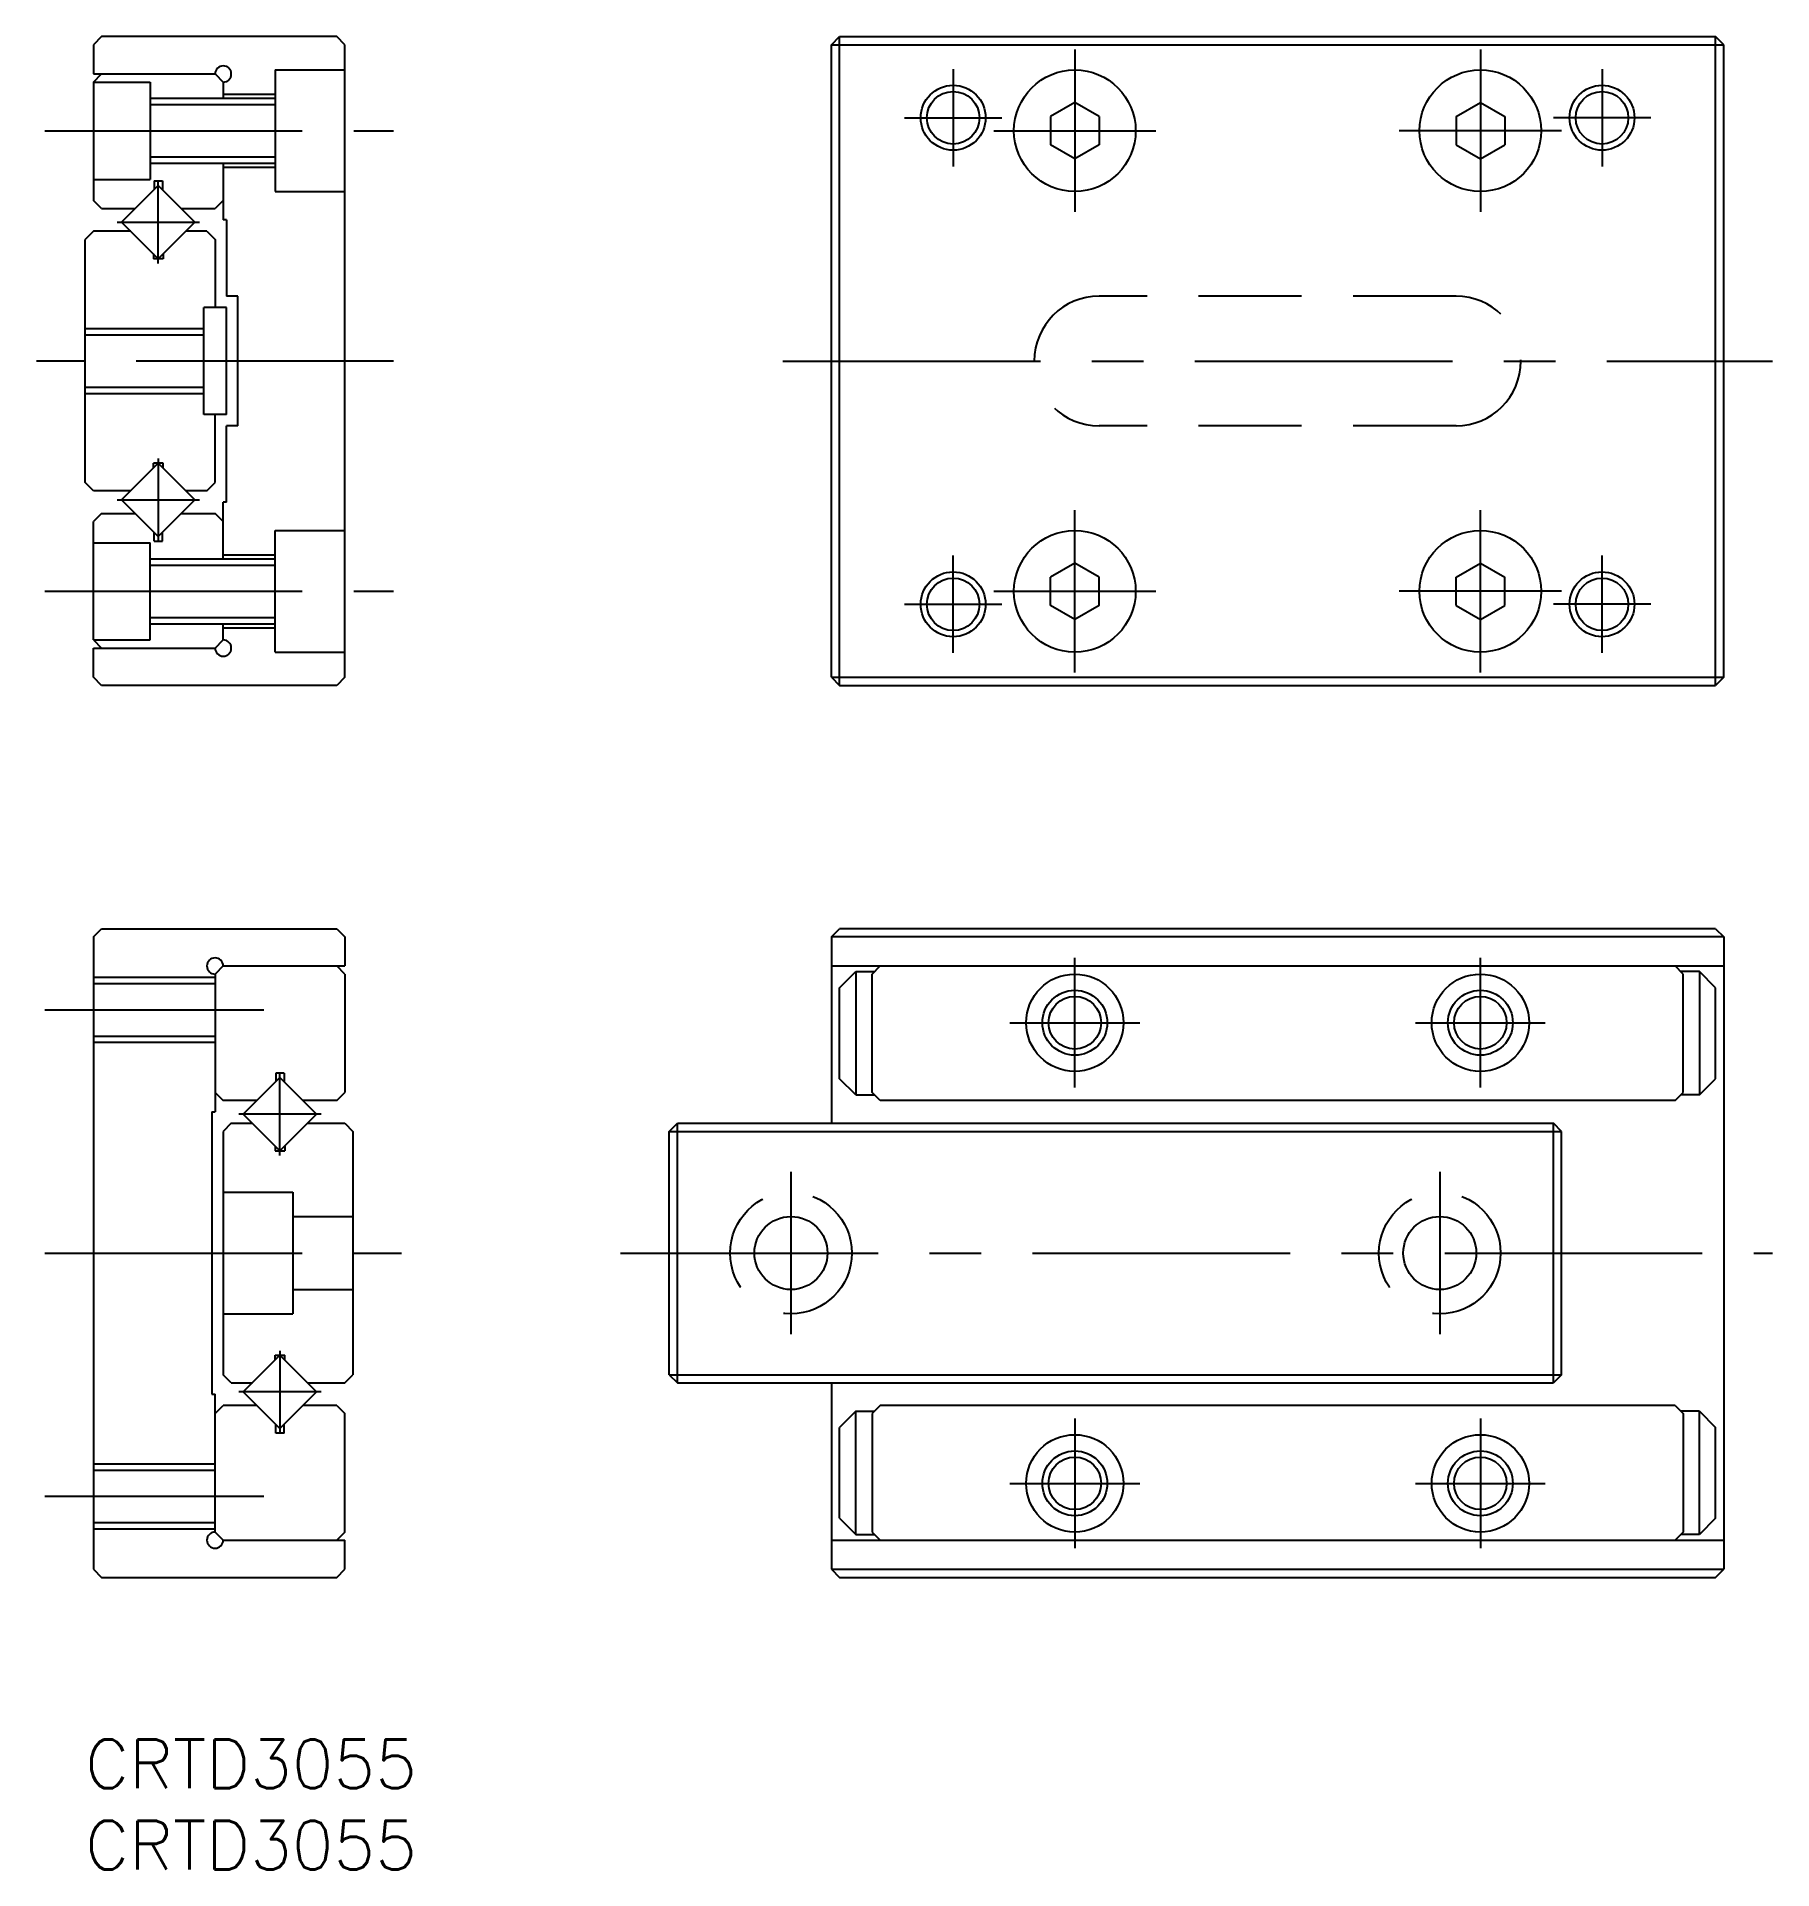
# Model space of a CAD drawing. Extents: x -3 to 104, y -8 to 105.
import ezdxf

# ---------------------------------------------------------------- set-up
doc = ezdxf.new("R2010")
doc.units = 0
doc.header["$LTSCALE"] = 0.5
doc.linetypes.add('CENTER', pattern=[50.8, 31.75, -6.35, 6.35, -6.35])
doc.linetypes.add('DASHED', pattern=[19.05, 12.7, -6.35])
for name, color, linetype in [('MSM_CENTER', 1, 'CENTER'), ('MSM_CONTINUOUS', 7, 'CONTINUOUS'), ('MSM_DASHED', 4, 'DASHED'), ('MSM_NARROW', 5, 'CONTINUOUS'), ('MSM_PART_NUMBER', 7, 'CONTINUOUS')]:
    doc.layers.add(name, color=color, linetype=linetype)
doc.styles.get("Standard").update_dxf_attribs({"font": 'txt.shx', "height": 3, "bigfont": 'bigfont.shx'})

# ---------------------------------------------------------------- blocks, each defined once
blk = doc.blocks.new('*U2')
at = {"layer": 'MSM_PART_NUMBER'}
blk.add_text('CRTD3055', height=3, dxfattribs=at).set_placement((0, -3))
blk = doc.blocks.new('*U3')
at = {"layer": 'MSM_PART_NUMBER'}
blk.add_text('CRTD3055', height=3, dxfattribs=at).set_placement((0, -8))

msp = doc.modelspace()

# ---------------------------------------------------------------- linework, layer by layer
at = {"layer": 'MSM_CENTER'}
for p, q in [((61, 104.2), (61, 94.2)), ((86, 104.2), (86, 94.2)), ((53.5, 103), (53.5, 97)), ((93.5, 103), (93.5, 97)), ((50.5, 100), (56.5, 100)), ((96.5, 100), (90.5, 100)), ((-2.5, 99.2), (19, 99.2)), ((56, 99.2), (66, 99.2)), ((91, 99.2), (81, 99.2)), ((4.5, 91.02), (4.5, 96.1)), ((1.96, 93.56), (7.04, 93.56)), ((19, 85), (-3, 85)), ((43, 85), (104, 85)), ((4.5, 78.98), (4.5, 73.9)), ((1.96, 76.44), (7.04, 76.44)), ((61, 65.8), (61, 75.8)), ((86, 65.8), (86, 75.8)), ((53.5, 67), (53.5, 73)), ((93.5, 67), (93.5, 73)), ((-2.5, 70.8), (19, 70.8)), ((56, 70.8), (66, 70.8)), ((91, 70.8), (81, 70.8)), ((50.5, 70), (56.5, 70)), ((96.5, 70), (90.5, 70)), ((61, 40.2), (61, 48.2)), ((86, 40.2), (86, 48.2)), ((-2.5, 45), (11, 45)), ((57, 44.2), (65, 44.2)), ((82, 44.2), (90, 44.2)), ((12, 36.02), (12, 41.1)), ((14.54, 38.56), (9.46, 38.56)), ((43.5, 35), (43.5, 25)), ((83.5, 35), (83.5, 25)), ((-2.5, 30), (19.5, 30)), ((33, 30), (104, 30)), ((12, 23.98), (12, 18.9)), ((14.54, 21.44), (9.46, 21.44)), ((61, 19.8), (61, 11.8)), ((86, 19.8), (86, 11.8)), ((-2.5, 15), (11, 15)), ((57, 15.8), (65, 15.8)), ((82, 15.8), (90, 15.8))]:
    msp.add_line(p, q, dxfattribs=at)
at = {"layer": 'MSM_CONTINUOUS'}
for p, q in [((1, 105), (0.5, 104.5)), ((0.5, 104.5), (0.5, 102.7)), ((15.5, 105), (1, 105)), ((16, 104.5), (15.5, 105)), ((16, 65.5), (16, 104.5)), ((46, 104.5), (46.5, 105)), ((46, 104.5), (101, 104.5)), ((46, 65.5), (46, 104.5)), ((46.5, 105), (100.5, 105)), ((46.5, 65), (46.5, 105)), ((100.5, 65), (100.5, 105)), ((101, 104.5), (100.5, 105)), ((101, 65.5), (101, 104.5)), ((11.7, 102.95), (16, 102.95)), ((11.7, 102.95), (11.7, 95.45)), ((0.5, 102.2), (1, 102.7)), ((0.5, 102.7), (8, 102.7)), ((0.5, 102.2), (0.5, 94.9)), ((0.5, 102.2), (4, 102.2)), ((4, 102.2), (4, 96.2)), ((8, 102.7), (8.5, 102.2)), ((8.5, 102.2), (8.5, 101.2)), ((4, 101.2), (11.7, 101.2)), ((8.5, 101.45), (11.7, 101.45)), ((61, 100.93), (59.5, 100.07)), ((62.5, 100.07), (61, 100.93)), ((84.5, 100.07), (86, 100.93)), ((86, 100.93), (87.5, 100.07)), ((59.5, 100.07), (59.5, 98.33)), ((62.5, 100.07), (62.5, 98.33)), ((84.5, 100.07), (84.5, 98.33)), ((87.5, 100.07), (87.5, 98.33)), ((61, 97.47), (59.5, 98.33)), ((62.5, 98.33), (61, 97.47)), ((84.5, 98.33), (86, 97.47)), ((86, 97.47), (87.5, 98.33)), ((4, 97.2), (11.7, 97.2)), ((8.5, 97.2), (8.5, 93.7)), ((0.5, 96.2), (4, 96.2)), ((4.25, 96.1), (4.75, 96.1)), ((4.25, 96.1), (4.25, 95.57)), ((4.75, 96.1), (4.75, 95.57)), ((8.5, 96.95), (11.7, 96.95)), ((4.5, 95.82), (2.24, 93.56)), ((4.5, 95.82), (6.76, 93.56)), ((11.7, 95.45), (16, 95.45)), ((1, 94.4), (0.5, 94.9)), ((1, 94.4), (3.08, 94.4)), ((5.92, 94.4), (8, 94.4)), ((8.5, 94.9), (8, 94.4)), ((0.5, 93), (0, 92.5)), ((2.8, 93), (0.5, 93)), ((4.5, 91.3), (2.24, 93.56)), ((6.76, 93.56), (4.5, 91.3)), ((7.5, 93), (6.2, 93)), ((7.5, 93), (8, 92.5)), ((8.7, 93.7), (8.5, 93.7)), ((8.7, 93.7), (8.7, 89)), ((0, 77.5), (0, 92.5)), ((4.2, 91.6), (4.2, 91.3)), ((4.8, 91.6), (4.8, 91.3)), ((8, 92.5), (8, 88.3)), ((4.8, 91.3), (4.2, 91.3)), ((7.3, 81.7), (7.3, 88.3)), ((8.7, 88.3), (7.3, 88.3)), ((9.4, 89), (8.7, 89)), ((8.7, 81.7), (8.7, 88.3)), ((9.4, 81), (9.4, 89)), ((0, 86.62), (7.3, 86.62)), ((16, 85), (16, 85)), ((0, 83.38), (7.3, 83.38)), ((8.7, 81.7), (7.3, 81.7)), ((8, 77.5), (8, 81.7)), ((8.7, 76.3), (8.7, 81)), ((9.4, 81), (8.7, 81)), ((4.5, 78.7), (2.24, 76.44)), ((4.8, 78.7), (4.2, 78.7)), ((4.2, 78.4), (4.2, 78.7)), ((6.76, 76.44), (4.5, 78.7)), ((4.8, 78.4), (4.8, 78.7)), ((0.5, 77), (0, 77.5)), ((2.8, 77), (0.5, 77)), ((7.5, 77), (6.2, 77)), ((7.5, 77), (8, 77.5)), ((4.5, 74.18), (2.24, 76.44)), ((4.5, 74.18), (6.76, 76.44)), ((8.5, 72.8), (8.5, 76.3)), ((8.7, 76.3), (8.5, 76.3)), ((1, 75.6), (0.5, 75.1)), ((0.5, 67.8), (0.5, 75.1)), ((1, 75.6), (3.08, 75.6)), ((5.92, 75.6), (8, 75.6)), ((8.5, 75.1), (8, 75.6)), ((0.5, 73.8), (4, 73.8)), ((4, 67.8), (4, 73.8)), ((4.25, 73.9), (4.25, 74.43)), ((4.25, 73.9), (4.75, 73.9)), ((4.75, 73.9), (4.75, 74.43)), ((11.7, 74.55), (16, 74.55)), ((11.7, 67.05), (11.7, 74.55)), ((4, 72.8), (11.7, 72.8)), ((8.5, 73.05), (11.7, 73.05)), ((61, 72.53), (59.5, 71.67)), ((62.5, 71.67), (61, 72.53)), ((84.5, 71.67), (86, 72.53)), ((86, 72.53), (87.5, 71.67)), ((59.5, 69.93), (59.5, 71.67)), ((62.5, 69.93), (62.5, 71.67)), ((84.5, 69.93), (84.5, 71.67)), ((87.5, 69.93), (87.5, 71.67)), ((61, 69.07), (59.5, 69.93)), ((62.5, 69.93), (61, 69.07)), ((84.5, 69.93), (86, 69.07)), ((86, 69.07), (87.5, 69.93)), ((0.5, 67.8), (4, 67.8)), ((0.5, 67.8), (1, 67.3)), ((4, 68.8), (11.7, 68.8)), ((8, 67.3), (8.5, 67.8)), ((8.5, 67.8), (8.5, 68.8)), ((8.5, 68.55), (11.7, 68.55)), ((0.5, 67.3), (8, 67.3)), ((0.5, 65.5), (0.5, 67.3)), ((11.7, 67.05), (16, 67.05)), ((1, 65), (0.5, 65.5)), ((15.5, 65), (1, 65)), ((16, 65.5), (15.5, 65)), ((46, 65.5), (101, 65.5)), ((46, 65.5), (46.5, 65)), ((46.5, 65), (100.5, 65)), ((101, 65.5), (100.5, 65)), ((0.5, 49.5), (1, 50)), ((1, 50), (15.5, 50)), ((15.5, 50), (16, 49.5)), ((46, 49.5), (46.5, 50)), ((100.5, 50), (46.5, 50)), ((100.5, 50), (101, 49.5)), ((0.5, 49.5), (0.5, 10.5)), ((16, 49.5), (16, 47.7)), ((101, 49.5), (46, 49.5)), ((46, 49.5), (46, 38)), ((101, 49.5), (101, 10.5)), ((8.5, 47.7), (8, 47.2)), ((8.5, 47.7), (16, 47.7)), ((16, 47.2), (15.5, 47.7)), ((46, 47.7), (101, 47.7)), ((48.5, 47.2), (49, 47.7)), ((98.5, 47.2), (98, 47.7)), ((0.5, 46.62), (8, 46.62)), ((8, 47.2), (8, 38.7)), ((16, 47.2), (16, 39.9)), ((46.5, 46.35), (47.5, 47.35)), ((46.5, 40.75), (46.5, 46.35)), ((47.5, 47.35), (47.5, 39.75)), ((47.5, 47.35), (48.65, 47.35)), ((48.5, 39.9), (48.5, 47.2)), ((99.5, 47.35), (98.35, 47.35)), ((98.5, 39.9), (98.5, 47.2)), ((99.5, 47.35), (99.5, 39.75)), ((100.5, 46.35), (99.5, 47.35)), ((100.5, 40.75), (100.5, 46.35)), ((0.5, 43.38), (8, 43.38)), ((12, 40.82), (9.74, 38.56)), ((11.75, 41.1), (11.75, 40.57)), ((12.25, 41.1), (11.75, 41.1)), ((12, 40.82), (14.26, 38.56)), ((12.25, 41.1), (12.25, 40.57)), ((47.5, 39.75), (46.5, 40.75)), ((99.5, 39.75), (100.5, 40.75)), ((8, 39.9), (8.5, 39.4)), ((15.5, 39.4), (16, 39.9)), ((47.5, 39.75), (48.65, 39.75)), ((49, 39.4), (48.5, 39.9)), ((98, 39.4), (98.5, 39.9)), ((99.5, 39.75), (98.35, 39.75)), ((7.8, 38.7), (7.8, 21.3)), ((7.8, 38.7), (8, 38.7)), ((10.58, 39.4), (8.5, 39.4)), ((9.74, 38.56), (12, 36.3)), ((12, 36.3), (14.26, 38.56)), ((15.5, 39.4), (13.42, 39.4)), ((98, 39.4), (49, 39.4)), ((9, 38), (8.5, 37.5)), ((8.5, 37.5), (8.5, 22.5)), ((9, 38), (10.3, 38)), ((13.7, 38), (16, 38)), ((16, 38), (16.5, 37.5)), ((16.5, 37.5), (16.5, 22.5)), ((36, 37.5), (36.5, 38)), ((36, 37.5), (91, 37.5)), ((36, 22.5), (36, 37.5)), ((36.5, 38), (90.5, 38)), ((36.5, 22), (36.5, 38)), ((90.5, 22), (90.5, 38)), ((91, 37.5), (90.5, 38)), ((91, 22.5), (91, 37.5)), ((11.7, 36.6), (11.7, 36.3)), ((11.7, 36.3), (12.3, 36.3)), ((12.3, 36.6), (12.3, 36.3)), ((8.5, 33.75), (12.8, 33.75)), ((12.8, 33.75), (12.8, 26.25)), ((12.8, 32.25), (16.5, 32.25)), ((12.8, 27.75), (16.5, 27.75)), ((8.5, 26.25), (12.8, 26.25)), ((9.74, 21.44), (12, 23.7)), ((11.7, 23.7), (12.3, 23.7)), ((11.7, 23.4), (11.7, 23.7)), ((12, 23.7), (14.26, 21.44)), ((12.3, 23.4), (12.3, 23.7)), ((9, 22), (8.5, 22.5)), ((9, 22), (10.3, 22)), ((13.7, 22), (16, 22)), ((16, 22), (16.5, 22.5)), ((36, 22.5), (91, 22.5)), ((36, 22.5), (36.5, 22)), ((36.5, 22), (90.5, 22)), ((46, 22), (46, 10.5)), ((91, 22.5), (90.5, 22)), ((7.8, 21.3), (8, 21.3)), ((8, 12.8), (8, 21.3)), ((8, 20.1), (8.5, 20.6)), ((10.58, 20.6), (8.5, 20.6)), ((12, 19.18), (9.74, 21.44)), ((12, 19.18), (14.26, 21.44)), ((15.5, 20.6), (13.42, 20.6)), ((15.5, 20.6), (16, 20.1)), ((49, 20.6), (48.5, 20.1)), ((98, 20.6), (49, 20.6)), ((98, 20.6), (98.5, 20.1)), ((11.75, 18.9), (11.75, 19.43)), ((12.25, 18.9), (12.25, 19.43)), ((16, 12.8), (16, 20.1)), ((47.5, 20.25), (46.5, 19.25)), ((46.5, 13.65), (46.5, 19.25)), ((47.5, 12.65), (47.5, 20.25)), ((47.5, 20.25), (48.65, 20.25)), ((48.5, 20.1), (48.5, 12.8)), ((99.5, 20.25), (98.35, 20.25)), ((98.5, 20.1), (98.5, 12.8)), ((99.5, 12.65), (99.5, 20.25)), ((99.5, 20.25), (100.5, 19.25)), ((100.5, 13.65), (100.5, 19.25)), ((12.25, 18.9), (11.75, 18.9)), ((0.5, 16.62), (8, 16.62)), ((46.5, 13.65), (47.5, 12.65)), ((100.5, 13.65), (99.5, 12.65)), ((0.5, 13.38), (8, 13.38)), ((8.5, 12.3), (8, 12.8)), ((16, 12.8), (15.5, 12.3)), ((47.5, 12.65), (48.65, 12.65)), ((48.5, 12.8), (49, 12.3)), ((98.5, 12.8), (98, 12.3)), ((99.5, 12.65), (98.35, 12.65)), ((8.5, 12.3), (16, 12.3)), ((16, 10.5), (16, 12.3)), ((46, 12.3), (101, 12.3)), ((0.5, 10.5), (1, 10)), ((15.5, 10), (16, 10.5)), ((46, 10.5), (101, 10.5)), ((46, 10.5), (46.5, 10)), ((100.5, 10), (101, 10.5)), ((1, 10), (15.5, 10)), ((46.5, 10), (100.5, 10))]:
    msp.add_line(p, q, dxfattribs=at)
for centre, radius in [((61, 99.2), 3.75), ((86, 99.2), 3.75), ((53.5, 100), 1.62), ((93.5, 100), 1.62), ((61, 70.8), 3.75), ((86, 70.8), 3.75), ((53.5, 70), 1.62), ((93.5, 70), 1.62), ((61, 44.2), 3), ((86, 44.2), 3), ((61, 44.2), 2), ((86, 44.2), 2), ((43.5, 30), 2.25), ((83.5, 30), 2.25), ((61, 15.8), 3), ((86, 15.8), 3), ((61, 15.8), 2), ((86, 15.8), 2)]:
    msp.add_circle(centre, radius, dxfattribs=at)
for centre, start, end in [((8.5, 102.7), 270, 180), ((8.5, 67.3), 180, 90), ((8, 47.7), 0, 270), ((8, 12.3), 90, 0)]:
    msp.add_arc(centre, 0.5, start, end, dxfattribs=at)
at = {"layer": 'MSM_DASHED'}
for p, q in [((84.5, 89), (62.5, 89)), ((84.5, 81), (62.5, 81))]:
    msp.add_line(p, q, dxfattribs=at)
for centre in [(43.5, 30), (83.5, 30)]:
    msp.add_circle(centre, 3.75, dxfattribs=at)
for centre, start, end in [((62.5, 85), 90, 270), ((84.5, 85), 270, 90)]:
    msp.add_arc(centre, 4, start, end, dxfattribs=at)
at = {"layer": 'MSM_NARROW'}
for p, q in [((4, 100.82), (11.7, 100.82)), ((4, 97.58), (11.7, 97.58)), ((0, 87), (7.3, 87)), ((0, 83), (7.3, 83)), ((4, 72.42), (11.7, 72.42)), ((4, 69.18), (11.7, 69.18)), ((0.5, 47), (8, 47)), ((0.5, 43), (8, 43)), ((0.5, 17), (8, 17)), ((0.5, 13), (8, 13))]:
    msp.add_line(p, q, dxfattribs=at)
for centre, radius in [((53.5, 100), 2), ((93.5, 100), 2), ((53.5, 70), 2), ((93.5, 70), 2), ((61, 44.2), 1.62), ((86, 44.2), 1.62), ((61, 15.8), 1.62), ((86, 15.8), 1.62)]:
    msp.add_circle(centre, radius, dxfattribs=at)

# ---------------------------------------------------------------- block references
at = {"layer": 'MSM_CONTINUOUS'}
for name in ['*U2', '*U3']:
    msp.add_blockref(name, (0, 0), dxfattribs=at)

doc.saveas('drawing.dxf')
